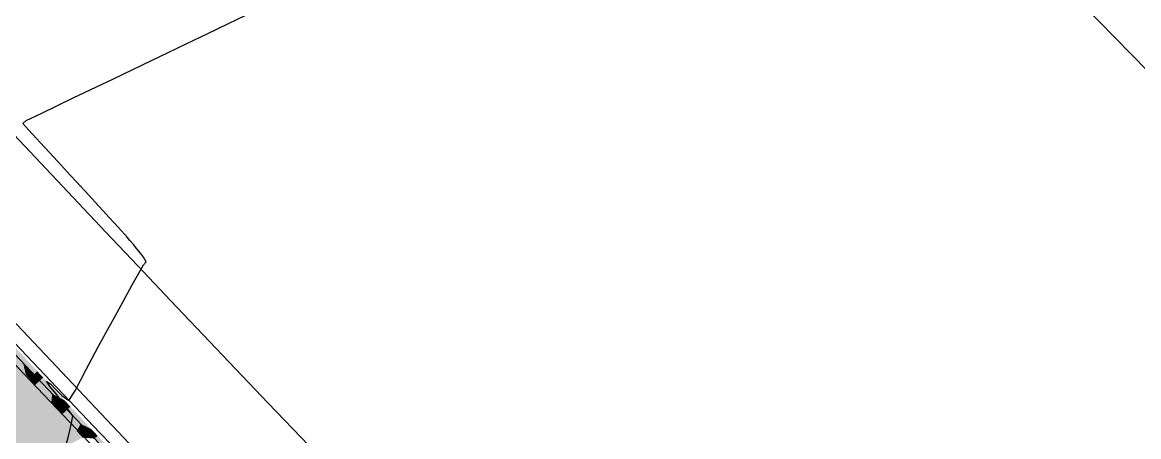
# Model space of a CAD drawing. Header units: millimetres. Extents: x 340454 to 342791, y 6993867 to 6995092.
# Drawn here: x 340841.32 to 340855.56, y 6994549.92 to 6994555.2 of the extents above; entities that cross this region are included whole.
import ezdxf

# ---------------------------------------------------------------- set-up
doc = ezdxf.new("R2010")
doc.units = ezdxf.units.MM
doc.header["$LTSCALE"] = 10
for name, color, linetype in [('A-MODELAGEM', 7, 'Continuous'), ('F-HZ-CORREDOR-FEAT', 2, 'Continuous'), ('T-HM-CURVA_INTERMEDIARIA', 45, 'Continuous'), ('URB-Calçadas', 2, 'Continuous'), ('URB-Quadras', 3, 'Continuous')]:
    doc.layers.add(name, color=color, linetype=linetype)
doc.layers.add('LOTES OK', color=7, linetype='Continuous', lineweight=0)
doc.layers.add('PDF2_0', color=9, linetype='Continuous', true_color=0x808080)

msp = doc.modelspace()

# ---------------------------------------------------------------- linework, layer by layer
at = {"layer": 'A-MODELAGEM', "color": 161, "linetype": 'Continuous', "lineweight": -3}
for points in [[(340841.335, 6994550.854), (340841.195, 6994551.002), (340841.149, 6994550.958)], [(340841.243, 6994551.047), (340841.195, 6994551.002), (340841.516, 6994550.753)], [(340841.516, 6994550.753), (340841.195, 6994551.002), (340841.335, 6994550.854)], [(340840.725, 6994550.709), (340841.369, 6994550.71), (340841.149, 6994550.958)], [(340841.335, 6994550.854), (340841.149, 6994550.958), (340841.369, 6994550.71)], [(340841.516, 6994550.753), (340841.335, 6994550.854), (340841.471, 6994550.71)], [(340841.471, 6994550.71), (340841.335, 6994550.854), (340841.369, 6994550.71)], [(340840.607, 6994550.64), (340841.438, 6994550.633), (340840.725, 6994550.709)], [(340840.725, 6994550.709), (340841.438, 6994550.633), (340841.369, 6994550.71)], [(340841.471, 6994550.71), (340841.369, 6994550.71), (340841.438, 6994550.633)], [(340841.545, 6994550.632), (340841.471, 6994550.71), (340841.438, 6994550.633)], [(340841.59, 6994550.674), (340841.516, 6994550.753), (340841.471, 6994550.71)], [(340841.59, 6994550.674), (340841.471, 6994550.71), (340841.545, 6994550.632)], [(340840.607, 6994550.64), (340841.112, 6994550.372), (340841.438, 6994550.633)], [(340841.112, 6994550.372), (340841.487, 6994550.577), (340841.438, 6994550.633)], [(340841.112, 6994550.372), (340841.122, 6994550.372), (340841.487, 6994550.577)], [(340841.122, 6994550.372), (340841.443, 6994550.359), (340841.487, 6994550.577)], [(340841.545, 6994550.632), (340841.438, 6994550.633), (340841.487, 6994550.577)], [(340841.443, 6994550.359), (340841.694, 6994550.348), (340841.487, 6994550.577)], [(340841.703, 6994550.465), (340841.545, 6994550.632), (340841.487, 6994550.577)], [(340841.703, 6994550.465), (340841.487, 6994550.577), (340841.694, 6994550.348)], [(340841.862, 6994550.383), (340841.59, 6994550.674), (340841.545, 6994550.632)], [(340841.862, 6994550.383), (340841.545, 6994550.632), (340841.703, 6994550.465)], [(340841.819, 6994550.343), (340841.703, 6994550.465), (340841.694, 6994550.348)], [(340841.862, 6994550.383), (340841.703, 6994550.465), (340841.819, 6994550.343)], [(340840.641, 6994550.101), (340841.378, 6994550.041), (340841.009, 6994550.308)], [(340841.009, 6994550.308), (340841.428, 6994550.287), (340841.122, 6994550.372)], [(340841.009, 6994550.308), (340841.378, 6994550.041), (340841.428, 6994550.287)], [(340841.122, 6994550.372), (340841.428, 6994550.287), (340841.443, 6994550.359)], [(340841.378, 6994550.041), (340841.765, 6994550.269), (340841.428, 6994550.287)], [(340841.378, 6994550.041), (340841.785, 6994550.008), (340841.765, 6994550.269)], [(340841.428, 6994550.287), (340841.694, 6994550.348), (340841.443, 6994550.359)], [(340841.428, 6994550.287), (340841.765, 6994550.269), (340841.694, 6994550.348)], [(340841.819, 6994550.343), (340841.694, 6994550.348), (340841.765, 6994550.269)], [(340841.895, 6994550.263), (340841.819, 6994550.343), (340841.765, 6994550.269)], [(340841.895, 6994550.263), (340841.765, 6994550.269), (340841.828, 6994550.199)], [(340841.785, 6994550.008), (340841.828, 6994550.199), (340841.765, 6994550.269)], [(340841.862, 6994550.383), (340841.819, 6994550.343), (340841.937, 6994550.302)], [(340841.937, 6994550.302), (340841.819, 6994550.343), (340841.895, 6994550.263)], [(340842.207, 6994550.014), (340841.937, 6994550.302), (340841.895, 6994550.263)], [(340841.785, 6994550.008), (340842.018, 6994549.989), (340841.828, 6994550.199)], [(340842.066, 6994550.082), (340841.895, 6994550.263), (340841.828, 6994550.199)], [(340842.066, 6994550.082), (340841.828, 6994550.199), (340842.018, 6994549.989)], [(340842.207, 6994550.014), (340841.895, 6994550.263), (340842.066, 6994550.082)], [(340840.545, 6994550.048), (340841.365, 6994549.973), (340840.641, 6994550.101)], [(340840.545, 6994550.048), (340841.319, 6994549.752), (340841.365, 6994549.973)], [(340840.641, 6994550.101), (340841.365, 6994549.973), (340841.378, 6994550.041)], [(340841.365, 6994549.973), (340841.769, 6994549.937), (340841.378, 6994550.041)], [(340841.378, 6994550.041), (340841.769, 6994549.937), (340841.785, 6994550.008)], [(340841.769, 6994549.937), (340842.018, 6994549.989), (340841.785, 6994550.008)], [(340841.769, 6994549.937), (340842.091, 6994549.908), (340842.018, 6994549.989)], [(340842.167, 6994549.976), (340842.066, 6994550.082), (340842.018, 6994549.989)], [(340842.167, 6994549.976), (340842.018, 6994549.989), (340842.091, 6994549.908)], [(340842.207, 6994550.014), (340842.066, 6994550.082), (340842.167, 6994549.976)], [(340842.207, 6994550.014), (340842.167, 6994549.976), (340842.284, 6994549.931)], [(340841.319, 6994549.752), (340841.716, 6994549.705), (340841.365, 6994549.973)], [(340841.365, 6994549.973), (340841.716, 6994549.705), (340841.769, 6994549.937)], [(340841.716, 6994549.705), (340842.091, 6994549.908), (340841.769, 6994549.937)], [(340842.246, 6994549.894), (340842.167, 6994549.976), (340842.091, 6994549.908)], [(340842.284, 6994549.931), (340842.167, 6994549.976), (340842.246, 6994549.894)], [(340842.552, 6994549.645), (340842.284, 6994549.931), (340842.246, 6994549.894)]]:
    msp.add_solid(points, dxfattribs=at)
at = {"layer": 'F-HZ-CORREDOR-FEAT', "color": 2, "linetype": 'Continuous', "lineweight": -3}
msp.add_polyline3d([(340847.48, 6994544.473, 723.417), (340846.159, 6994545.825, 723.556), (340844.844, 6994547.182, 723.695), (340843.534, 6994548.544, 723.834), (340842.229, 6994549.911, 723.972), (340840.929, 6994551.283, 724.111), (340839.634, 6994552.66, 724.25), (340838.345, 6994554.042, 724.389), (340838.345, 6994554.042, 724.389), (340837.686, 6994554.752, 724.46), (340833.297, 6994550.703, 724.759), (340815.741, 6994534.508, 725.957), (340815.54, 6994512.319, 727.275), (340843.349, 6994540.314, 723.916), (340847.48, 6994544.473, 723.417)], dxfattribs=at)
at = {"layer": 'LOTES OK', "lineweight": 20}
msp.add_lwpolyline([(340847.621, 6994544.473, -0.007256), (340837.692, 6994554.893), (340815.641, 6994534.552), (340815.438, 6994512.074), (340847.621, 6994544.473, -0.008286)], format="xyb", close=True, dxfattribs=at)
at = {"layer": 'PDF2_0', "color": 250, "lineweight": 25, "true_color": 0x333333}
msp.add_lwpolyline([(340793.868, 6994609.421, -0.134913), (340797.482, 6994605.963), (340808.594, 6994589.942), (340820.677, 6994574.645), (340833.247, 6994559.832), (340846.545, 6994545.745), (340850.564, 6994541.777)], format="xyb", dxfattribs=at)
at = {"layer": 'T-HM-CURVA_INTERMEDIARIA', "color": 45, "linetype": 'Continuous', "lineweight": -3, "elevation": 724, "flags": 128}
msp.add_lwpolyline([(340841.887, 6994549.832), (340841.912, 6994549.924), (340841.928, 6994549.996), (340841.95, 6994550.091), (340841.97, 6994550.184), (340841.933, 6994550.232), (340841.9, 6994550.276), (340841.86, 6994550.329), (340841.812, 6994550.391), (340841.755, 6994550.466), (340841.681, 6994550.555), (340841.633, 6994550.628), (340841.686, 6994550.589), (340841.749, 6994550.526), (340841.826, 6994550.443), (340841.916, 6994550.381), (340841.999, 6994550.504), (340842.139, 6994550.774), (340842.29, 6994551.063), (340842.41, 6994551.281), (340842.507, 6994551.456), (340842.609, 6994551.641), (340842.726, 6994551.854), (340842.825, 6994552.033), (340842.867, 6994552.109), (340842.902, 6994552.148), (340842.868, 6994552.21), (340842.83, 6994552.26), (340842.785, 6994552.316), (340842.741, 6994552.369), (340842.696, 6994552.421), (340842.66, 6994552.462), (340842.625, 6994552.502), (340842.588, 6994552.544), (340842.54, 6994552.596), (340842.5, 6994552.64), (340842.429, 6994552.717), (340842.356, 6994552.797), (340842.297, 6994552.861), (340842.17, 6994552.998), (340842.013, 6994553.17), (340841.935, 6994553.255), (340841.857, 6994553.34), (340841.771, 6994553.433), (340841.67, 6994553.543), (340841.552, 6994553.671), (340841.404, 6994553.832), (340841.332, 6994553.913), (340841.371, 6994553.95), (340841.555, 6994554.038), (340841.982, 6994554.243), (340842.478, 6994554.48), (340842.865, 6994554.665), (340843.173, 6994554.813), (340843.42, 6994554.931), (340843.688, 6994555.059), (340843.952, 6994555.187), (340844.166, 6994555.291)], dxfattribs=at)
at = {"layer": 'URB-Calçadas', "lineweight": 0}
msp.add_lwpolyline([(340947.007, 6994560.764, -0.090606), (340859.912, 6994651.512, 0.43018), (340849.186, 6994653.399), (340808.98, 6994623.567, 0.451105), (340807.636, 6994613.645, 0.090816), (340911.779, 6994506.658, 0.478228), (340922.171, 6994508.353), (340948.954, 6994550.671, 0.396473)], format="xyb", close=True, dxfattribs=at)
msp.add_lwpolyline([(340906.482, 6994496.93, -0.090947), (340799.111, 6994606.609, 0.475649), (340788.845, 6994608.722), (340739.93, 6994572.502, 0.267986), (340737.938, 6994567.915, -0.173456), (340714.47, 6994467.492, 0.151029)], format="xyb", dxfattribs=at)
at = {"layer": 'URB-Quadras', "color": 252, "lineweight": 0}
msp.add_lwpolyline([(340912.937, 6994508.288, -0.090816), (340809.297, 6994614.759, -0.400356), (340810.47, 6994621.559), (340850.676, 6994651.391, -0.43018), (340857.826, 6994650.133, 0.090606), (340945.543, 6994558.736, -0.396473), (340946.842, 6994552.008), (340920.058, 6994509.69, -0.42996)], format="xyb", close=True, dxfattribs=at)
msp.add_lwpolyline([(340815.241, 6994491.926, 0.038213), (340872.813, 6994444.815, 0.427498), (340879.9, 6994446.24), (340906.67, 6994488.537, 0.399537), (340905.329, 6994495.296, -0.090947), (340797.453, 6994605.491, 0.427165), (340790.332, 6994606.713), (340742.106, 6994571.002, 0.26508), (340740.108, 6994566.469, -0.172307), (340715.611, 6994465.576, -0.089172), (340715.611, 6994465.576, -2.016247), (340701.917, 6994473.704, 0.157194), (340704.27, 6994475.674, 0.197995), (340722.466, 6994581.029, 0.104869), (340721.604, 6994582.915), (340685.606, 6994631.482, 0.2535), (340684.742, 6994631.884, -0.18056), (340678.012, 6994633.945)], format="xyb", dxfattribs=at)

doc.saveas('drawing.dxf')
